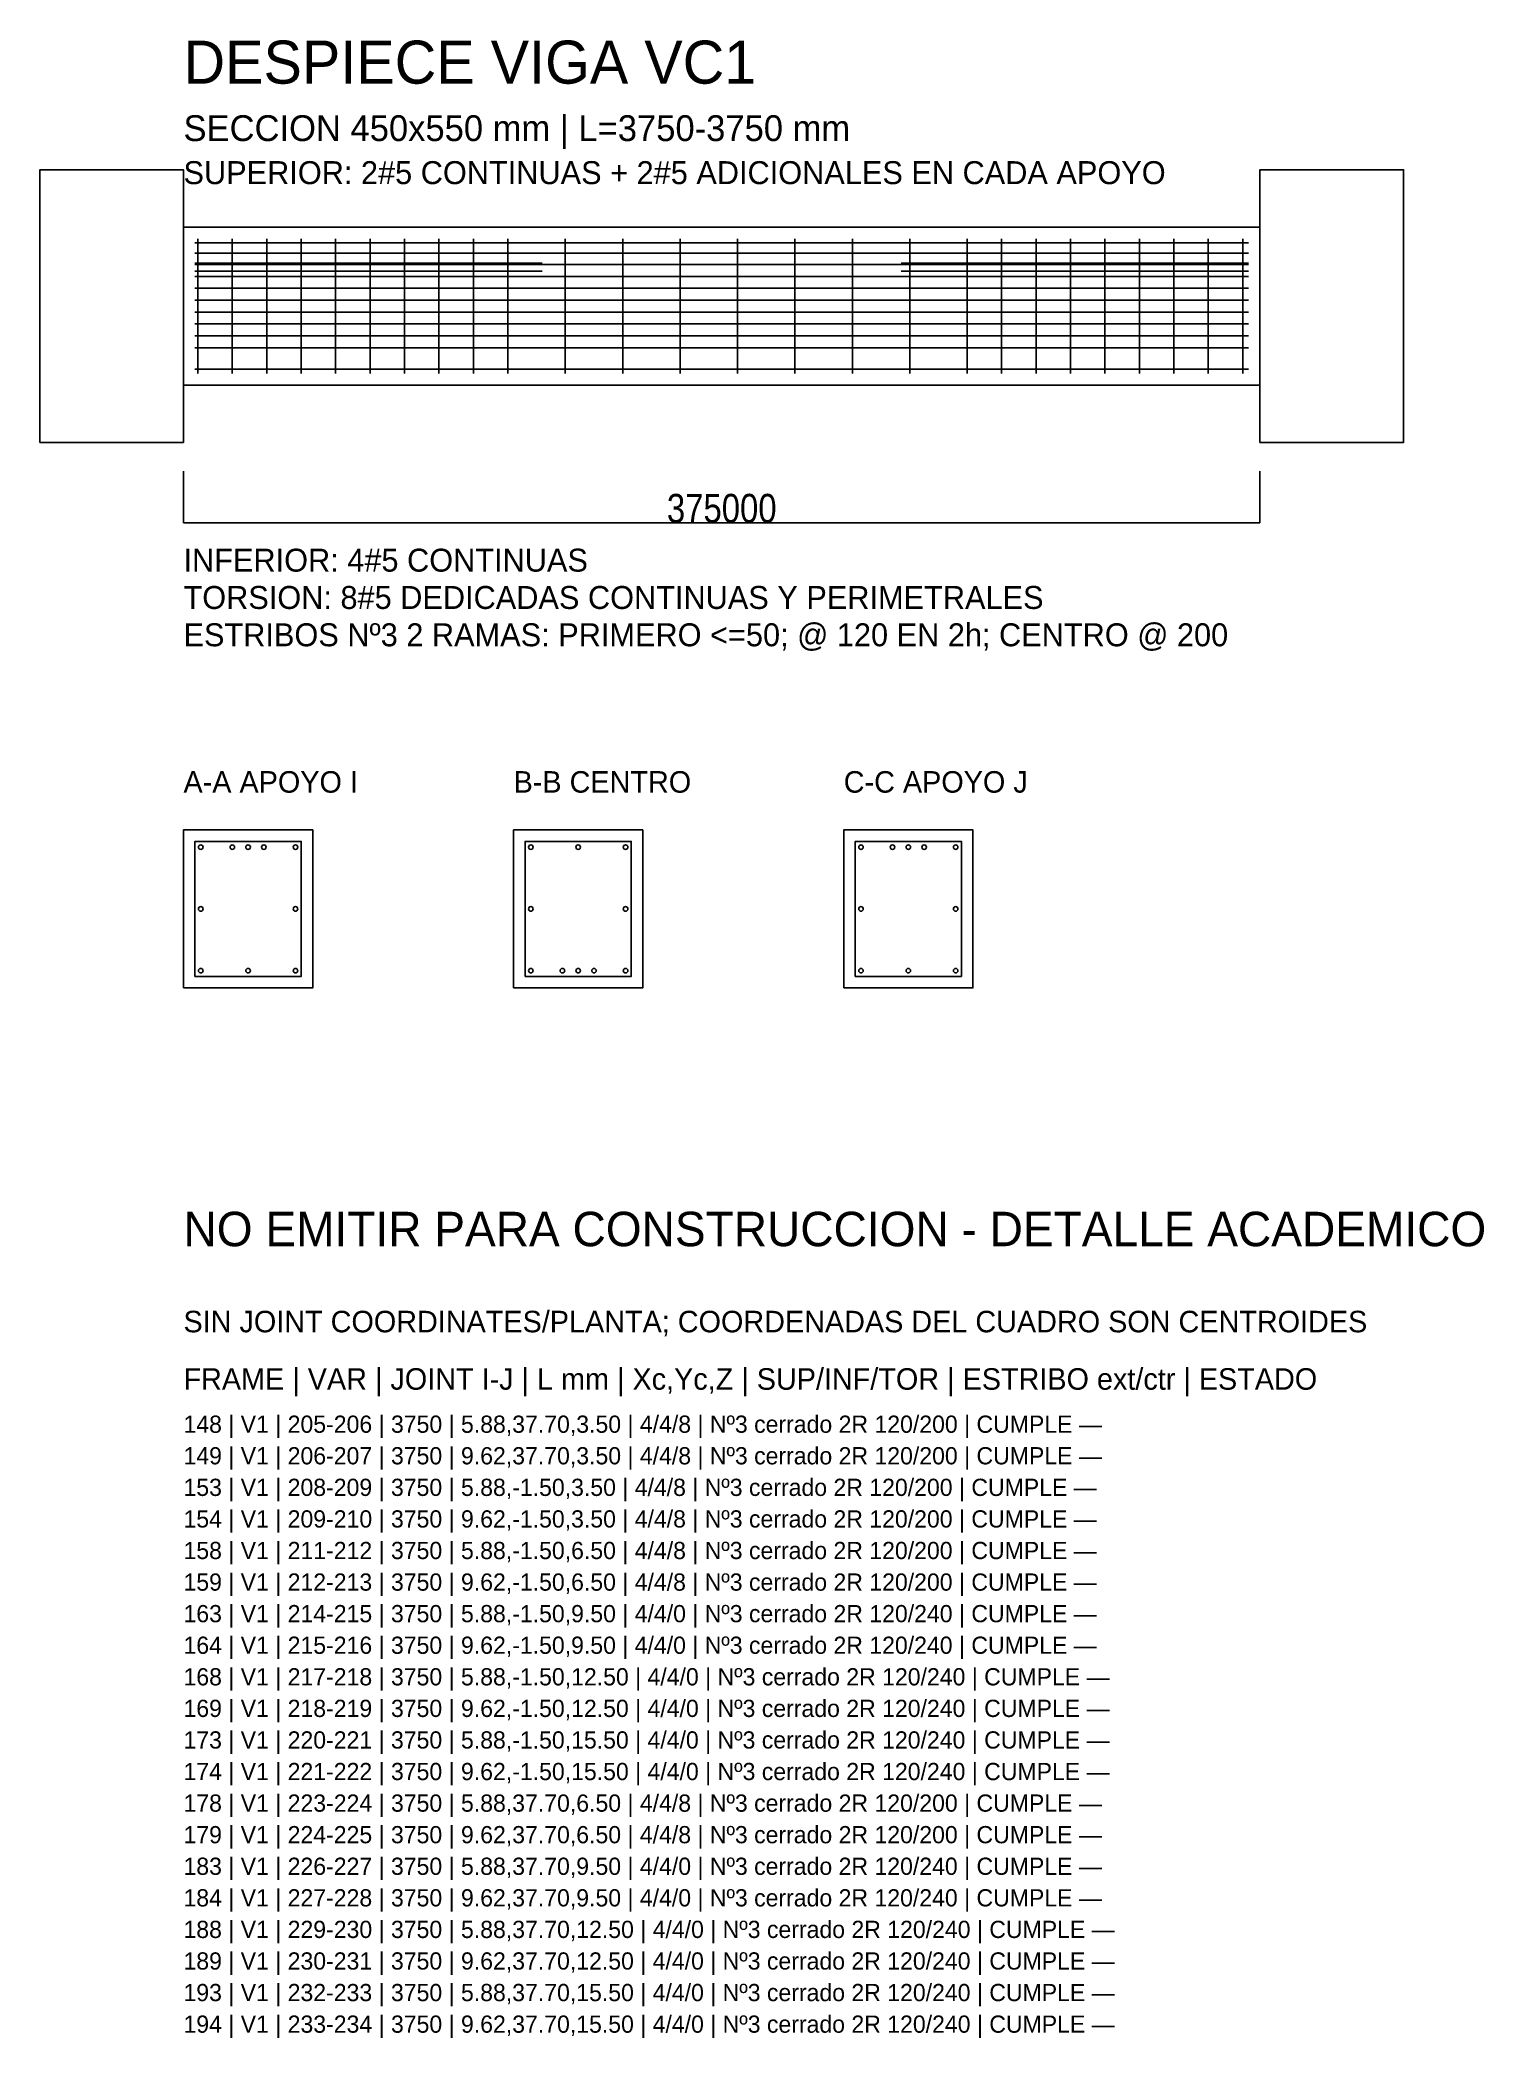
# Model space of a CAD drawing. Header units: metres. Extents: x -500 to 4530, y -5758 to 1202.
import ezdxf

# ---------------------------------------------------------------- set-up
doc = ezdxf.new("R2010")
doc.units = ezdxf.units.M
for name, color, linetype in [('ACERO_INF', 1, 'Continuous'), ('ACERO_SUP', 5, 'Continuous'), ('ACERO_TOR', 30, 'Continuous'), ('ALERTA', 1, 'Continuous'), ('CONTORNO', 7, 'Continuous'), ('COTAS', 3, 'Continuous'), ('ESTRIBOS', 8, 'Continuous'), ('TEXTO', 7, 'Continuous')]:
    doc.layers.add(name, color=color, linetype=linetype)
doc.styles.add('OpenSansCondensed-Light', font='OpenSansCondensed-Light.ttf')
doc.dimstyles.new('EZDXF', dxfattribs={"dimtxt": 0.25, "dimasz": 0.175, "dimexe": 0.375, "dimexo": 0.125, "dimgap": 0.1, "dimtad": 1, "dimlfac": 100, "dimzin": 12, "dimdsep": 46, "dimtxsty": 'OpenSansCondensed-Light', "dimblk": 'ARCHTICK', "dimcen": 2.5, "dimazin": 3, "dimtfac": 0.5, "dimtmove": 2, "dimatfit": 3})

# ---------------------------------------------------------------- blocks, each defined once
blk = doc.blocks.new('_ARCHTICK')
at = {"color": 0, "linetype": 'BYBLOCK', "const_width": 0.15}
blk.add_lwpolyline([(-0.5, -0.5), (0.5, 0.5)], dxfattribs=at)

msp = doc.modelspace()

# ---------------------------------------------------------------- linework, layer by layer
at = {"layer": 'ACERO_INF'}
msp.add_line((40, 55), (3710, 55), dxfattribs=at)
msp.add_line((40, 55), (3710, 55), dxfattribs=at)
msp.add_line((40, 55), (3710, 55), dxfattribs=at)
msp.add_line((40, 55), (3710, 55), dxfattribs=at)
for centre in [(60, -2040), (390, -2040), (1210, -2040), (1320, -2040), (1430, -2040), (1540, -2040), (2360, -2040), (2690, -2040)]:
    msp.add_circle(centre, 7.95, dxfattribs=at)
at = {"layer": 'ACERO_SUP'}
for p, q in [((40, 495), (3710, 495)), ((40, 460), (3710, 460)), ((40, 425), (1250, 425)), ((2500, 425), (3710, 425)), ((40, 397), (1250, 397)), ((2500, 397), (3710, 397))]:
    msp.add_line(p, q, dxfattribs=at)
for centre in [(60, -1610), (170, -1610), (280, -1610), (390, -1610), (1210, -1610), (1540, -1610), (2360, -1610), (2470, -1610), (2580, -1610), (2690, -1610)]:
    msp.add_circle(centre, 7.95, dxfattribs=at)
at = {"layer": 'ACERO_TOR'}
for p, q in [((40, 420), (3710, 420)), ((40, 378.57143), (3710, 378.57143)), ((40, 337.14286), (3710, 337.14286)), ((40, 295.71429), (3710, 295.71429)), ((40, 254.28571), (3710, 254.28571)), ((40, 212.85714), (3710, 212.85714)), ((40, 171.42857), (3710, 171.42857)), ((40, 130), (3710, 130))]:
    msp.add_line(p, q, dxfattribs=at)
for centre in [(60, -1610), (225, -1610), (390, -1610), (1210, -1610), (1375, -1610), (1540, -1610), (2360, -1610), (2525, -1610), (2690, -1610), (60, -1825), (390, -1825), (1210, -1825), (1540, -1825), (2360, -1825), (2690, -1825), (60, -2040), (225, -2040), (390, -2040), (1210, -2040), (1375, -2040), (1540, -2040), (2360, -2040), (2525, -2040), (2690, -2040)]:
    msp.add_circle(centre, 7.95, dxfattribs=at)
at = {"layer": 'CONTORNO'}
for points in [[(-500, -200), (0, -200), (0, 750), (-500, 750)], [(3750, -200), (4250, -200), (4250, 750), (3750, 750)], [(0, 0), (3750, 0), (3750, 550), (0, 550)], [(0, -2100), (450, -2100), (450, -1550), (0, -1550)], [(1150, -2100), (1600, -2100), (1600, -1550), (1150, -1550)], [(2300, -2100), (2750, -2100), (2750, -1550), (2300, -1550)]]:
    msp.add_lwpolyline(points, close=True, dxfattribs=at)
at = {"layer": 'ESTRIBOS'}
for p, q in [((50, 40), (50, 510)), ((170, 40), (170, 510)), ((290, 40), (290, 510)), ((410, 40), (410, 510)), ((530, 40), (530, 510)), ((650, 40), (650, 510)), ((770, 40), (770, 510)), ((890, 40), (890, 510)), ((1010, 40), (1010, 510)), ((1130, 40), (1130, 510)), ((1330, 40), (1330, 510)), ((1530, 40), (1530, 510)), ((1730, 40), (1730, 510)), ((1930, 40), (1930, 510)), ((2130, 40), (2130, 510)), ((2330, 40), (2330, 510)), ((2530, 40), (2530, 510)), ((2730, 40), (2730, 510)), ((2850, 40), (2850, 510)), ((2970, 40), (2970, 510)), ((3090, 40), (3090, 510)), ((3210, 40), (3210, 510)), ((3330, 40), (3330, 510)), ((3450, 40), (3450, 510)), ((3570, 40), (3570, 510)), ((3690, 40), (3690, 510))]:
    msp.add_line(p, q, dxfattribs=at)
for points in [[(40, -2060), (410, -2060), (410, -1590), (40, -1590)], [(1190, -2060), (1560, -2060), (1560, -1590), (1190, -1590)], [(2340, -2060), (2710, -2060), (2710, -1590), (2340, -1590)]]:
    msp.add_lwpolyline(points, close=True, dxfattribs=at)

# ---------------------------------------------------------------- texts
at = {"layer": 'ACERO_INF'}
msp.add_text('INFERIOR: 4#5 CONTINUAS', height=80, dxfattribs=at).set_placement((0, -650))
at = {"layer": 'ACERO_SUP'}
msp.add_text('SUPERIOR: 2#5 CONTINUAS + 2#5 ADICIONALES EN CADA APOYO', height=80, dxfattribs=at).set_placement((0, 700))
at = {"layer": 'ACERO_TOR'}
msp.add_text('TORSION: 8#5 DEDICADAS CONTINUAS Y PERIMETRALES', height=80, dxfattribs=at).set_placement((0, -780))
at = {"layer": 'ALERTA'}
for s, height, p in [('NO EMITIR PARA CONSTRUCCION - DETALLE ACADEMICO', 120, (0, -3000)), ('SIN JOINT COORDINATES/PLANTA; COORDENADAS DEL CUADRO SON CENTROIDES', 75, (0, -3300))]:
    msp.add_text(s, height=height, dxfattribs=at).set_placement(p)
at = {"layer": 'TEXTO'}
for s, height, p in [('DESPIECE VIGA VC1', 150, (0, 1050)), ('SECCION 450x550 mm | L=3750-3750 mm', 90, (0, 850)), ('ESTRIBOS Nº3 2 RAMAS: PRIMERO <=50; @ 120 EN 2h; CENTRO @ 200', 80, (0, -910)), ('A-A APOYO I', 75, (0, -1420)), ('B-B CENTRO', 75, (1150, -1420)), ('C-C APOYO J', 75, (2300, -1420)), ('FRAME | VAR | JOINT I-J | L mm | Xc,Yc,Z | SUP/INF/TOR | ESTRIBO ext/ctr | ESTADO', 75, (0, -3500)), ('148 | V1 | 205-206 | 3750 | 5.88,37.70,3.50 | 4/4/8 | Nº3 cerrado 2R 120/200 | CUMPLE —', 60, (0, -3650)), ('149 | V1 | 206-207 | 3750 | 9.62,37.70,3.50 | 4/4/8 | Nº3 cerrado 2R 120/200 | CUMPLE —', 60, (0, -3760)), ('153 | V1 | 208-209 | 3750 | 5.88,-1.50,3.50 | 4/4/8 | Nº3 cerrado 2R 120/200 | CUMPLE —', 60, (0, -3870)), ('154 | V1 | 209-210 | 3750 | 9.62,-1.50,3.50 | 4/4/8 | Nº3 cerrado 2R 120/200 | CUMPLE —', 60, (0, -3980)), ('158 | V1 | 211-212 | 3750 | 5.88,-1.50,6.50 | 4/4/8 | Nº3 cerrado 2R 120/200 | CUMPLE —', 60, (0, -4090)), ('159 | V1 | 212-213 | 3750 | 9.62,-1.50,6.50 | 4/4/8 | Nº3 cerrado 2R 120/200 | CUMPLE —', 60, (0, -4200)), ('163 | V1 | 214-215 | 3750 | 5.88,-1.50,9.50 | 4/4/0 | Nº3 cerrado 2R 120/240 | CUMPLE —', 60, (0, -4310)), ('164 | V1 | 215-216 | 3750 | 9.62,-1.50,9.50 | 4/4/0 | Nº3 cerrado 2R 120/240 | CUMPLE —', 60, (0, -4420)), ('168 | V1 | 217-218 | 3750 | 5.88,-1.50,12.50 | 4/4/0 | Nº3 cerrado 2R 120/240 | CUMPLE —', 60, (0, -4530)), ('169 | V1 | 218-219 | 3750 | 9.62,-1.50,12.50 | 4/4/0 | Nº3 cerrado 2R 120/240 | CUMPLE —', 60, (0, -4640)), ('173 | V1 | 220-221 | 3750 | 5.88,-1.50,15.50 | 4/4/0 | Nº3 cerrado 2R 120/240 | CUMPLE —', 60, (0, -4750)), ('174 | V1 | 221-222 | 3750 | 9.62,-1.50,15.50 | 4/4/0 | Nº3 cerrado 2R 120/240 | CUMPLE —', 60, (0, -4860)), ('178 | V1 | 223-224 | 3750 | 5.88,37.70,6.50 | 4/4/8 | Nº3 cerrado 2R 120/200 | CUMPLE —', 60, (0, -4970)), ('179 | V1 | 224-225 | 3750 | 9.62,37.70,6.50 | 4/4/8 | Nº3 cerrado 2R 120/200 | CUMPLE —', 60, (0, -5080)), ('183 | V1 | 226-227 | 3750 | 5.88,37.70,9.50 | 4/4/0 | Nº3 cerrado 2R 120/240 | CUMPLE —', 60, (0, -5190)), ('184 | V1 | 227-228 | 3750 | 9.62,37.70,9.50 | 4/4/0 | Nº3 cerrado 2R 120/240 | CUMPLE —', 60, (0, -5300)), ('188 | V1 | 229-230 | 3750 | 5.88,37.70,12.50 | 4/4/0 | Nº3 cerrado 2R 120/240 | CUMPLE —', 60, (0, -5410)), ('189 | V1 | 230-231 | 3750 | 9.62,37.70,12.50 | 4/4/0 | Nº3 cerrado 2R 120/240 | CUMPLE —', 60, (0, -5520)), ('193 | V1 | 232-233 | 3750 | 5.88,37.70,15.50 | 4/4/0 | Nº3 cerrado 2R 120/240 | CUMPLE —', 60, (0, -5630)), ('194 | V1 | 233-234 | 3750 | 9.62,37.70,15.50 | 4/4/0 | Nº3 cerrado 2R 120/240 | CUMPLE —', 60, (0, -5740))]:
    msp.add_text(s, height=height, dxfattribs=at).set_placement(p)

# ---------------------------------------------------------------- dimensions: what is measured, and where the dimension line sits
at = {"layer": 'COTAS'}
msp.add_linear_dim(base=(0, -480), p1=(0, -300), p2=(3750, -300), dimstyle='EZDXF', override={"dimtxt": 100}, dxfattribs=at).render()

doc.saveas('drawing.dxf')
